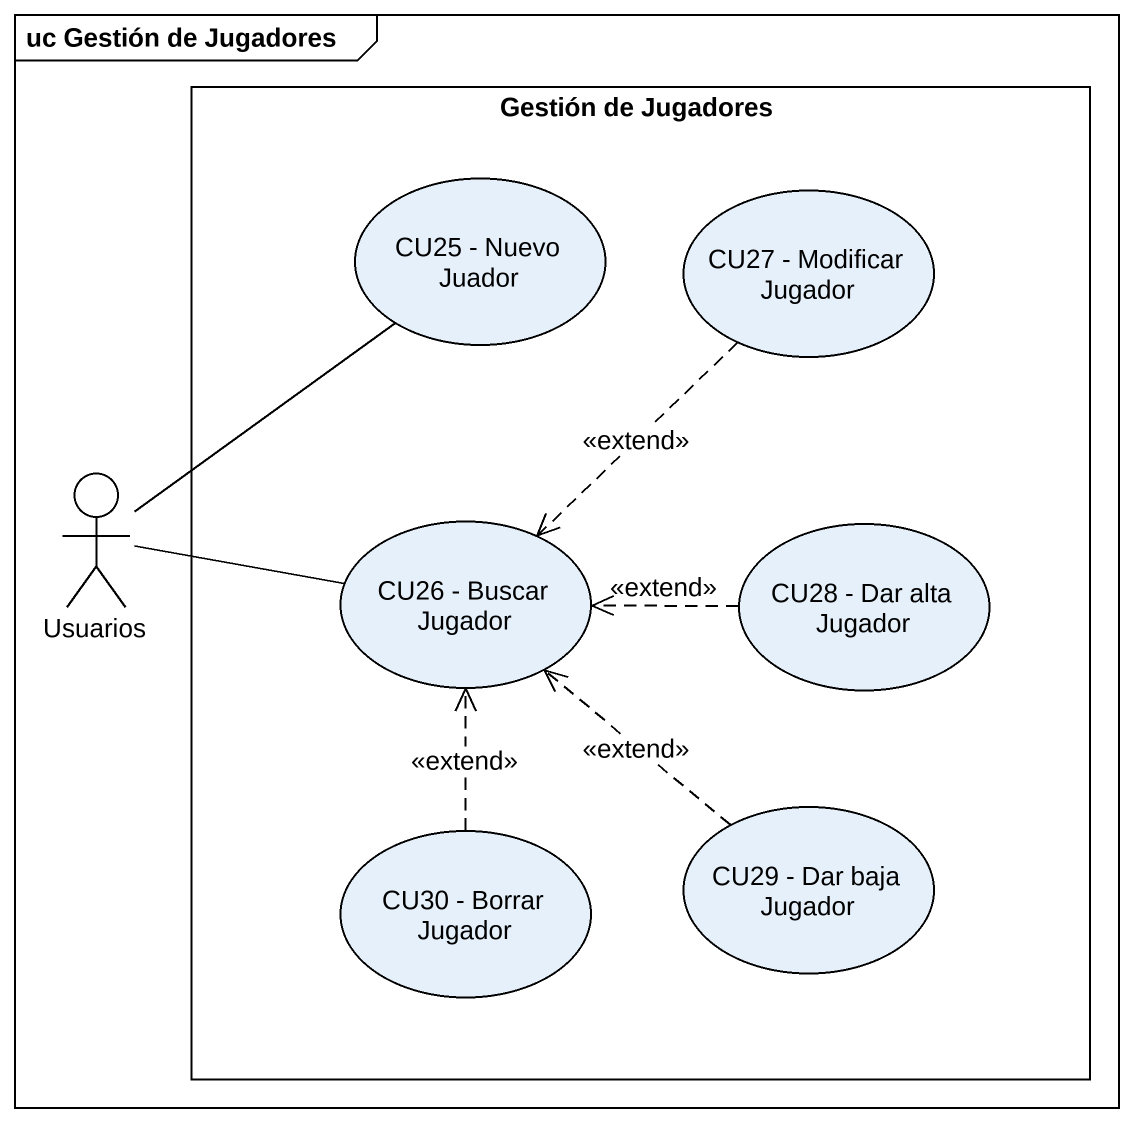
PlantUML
@startuml
mainframe uc Gestión de Jugadores
rectangle "Gestión de Jugadores" as Gestión_de_Jugadores {
  usecase "CU25 - Nuevo Juador" as CU25_Nuevo_Juador
  usecase "CU27 - Modificar Jugador" as CU27_Modificar_Jugador
  usecase "CU26 - Buscar Jugador" as CU26_Buscar_Jugador
  usecase "CU28 - Dar alta Jugador" as CU28_Dar_alta_Jugador
  usecase "CU30 - Borrar Jugador" as CU30_Borrar_Jugador
  usecase "CU29 - Dar baja Jugador" as CU29_Dar_baja_Jugador
}
actor Usuarios
CU27_Modificar_Jugador ..> CU26_Buscar_Jugador : <<extend>>
Usuarios -up- CU25_Nuevo_Juador
Usuarios -right- CU26_Buscar_Jugador
CU28_Dar_alta_Jugador .left.> CU26_Buscar_Jugador : <<extend>>
CU30_Borrar_Jugador .up.> CU26_Buscar_Jugador : <<extend>>
CU29_Dar_baja_Jugador .up.> CU26_Buscar_Jugador : <<extend>>
@enduml
